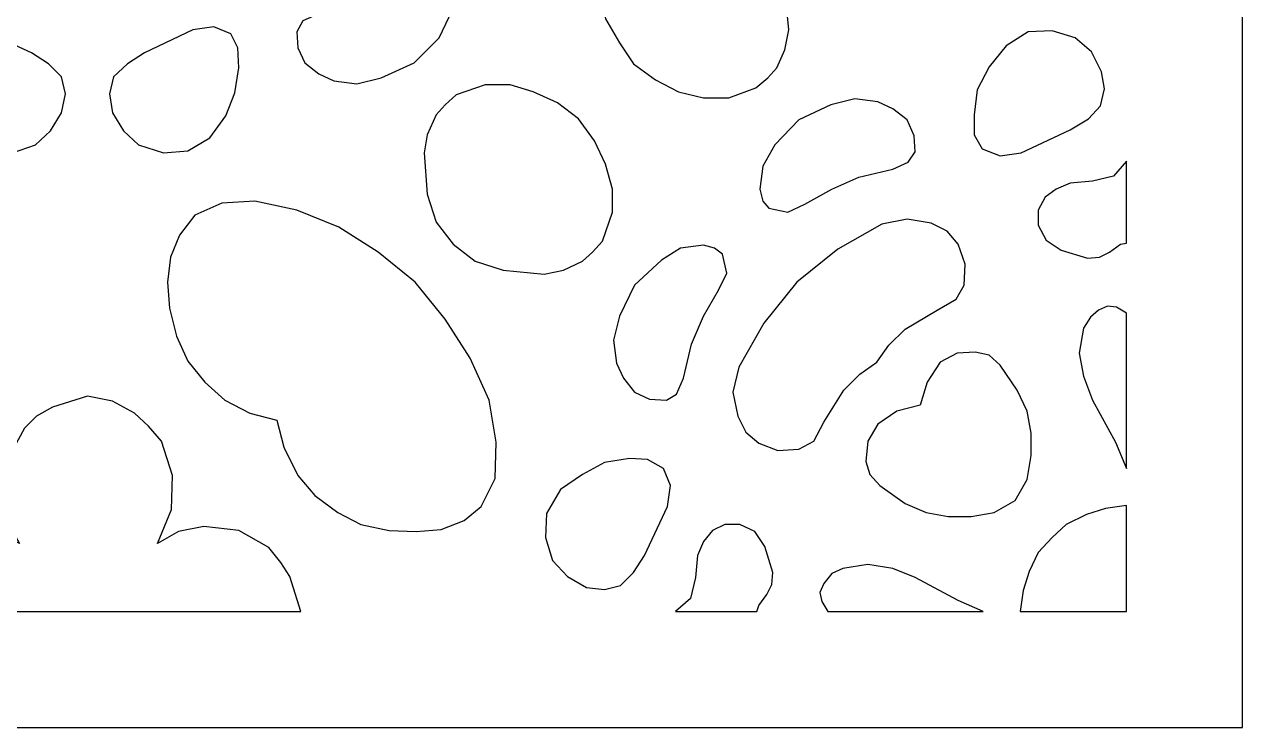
# Model space of a CAD drawing. Header units: centimetres. Extents: x 9.52 to 17.19, y -9 to -1.32.
# Drawn here: x 13.149 to 17.192, y -9 to -6.664 of the extents above; entities that cross this region are included whole.
import ezdxf

# ---------------------------------------------------------------- set-up
doc = ezdxf.new("R2010")
doc.units = ezdxf.units.CM
doc.header["$MEASUREMENT"] = 0
doc.layers.add('layer 1', color=7, linetype='Continuous')

msp = doc.modelspace()

# ---------------------------------------------------------------- linework, layer by layer
at = {"layer": 'layer 1', "color": 250}
for points, knots in [([(17.19217, -1.31538), (17.19217, -1.31538), (17.19217, -9.00021), (17.19217, -9.00021), (17.19217, -9.00021), (17.19217, -9.00021), (9.51732, -9.00021), (9.51732, -9.00021), (9.51732, -9.00021), (9.51732, -9.00021), (9.51732, -1.31538), (9.51732, -1.31538), (9.51732, -1.31538), (9.51732, -1.31538), (17.19217, -1.31538), (17.19217, -1.31538)], [0, 0, 0, 0, 0.2, 0.2, 0.2, 0.2, 0.4, 0.4, 0.4, 0.4, 0.6, 0.6, 0.6, 0.6, 1, 1, 1, 1]), ([(15.41977, -6.29339), (15.41977, -6.29339), (15.50623, -6.32664), (15.50623, -6.32664), (15.50623, -6.32664), (15.50623, -6.32664), (15.57938, -6.3865), (15.57938, -6.3865), (15.57938, -6.3865), (15.57938, -6.3865), (15.64256, -6.45966), (15.64256, -6.45966), (15.64256, -6.45966), (15.64256, -6.45966), (15.67249, -6.54612), (15.67249, -6.54612), (15.67249, -6.54612), (15.67249, -6.54612), (15.6858, -6.68245), (15.6858, -6.68245), (15.6858, -6.68245), (15.6858, -6.68245), (15.67249, -6.74896), (15.67249, -6.74896), (15.67249, -6.74896), (15.67249, -6.74896), (15.64589, -6.80881), (15.64589, -6.80881), (15.64589, -6.80881), (15.64589, -6.80881), (15.61597, -6.84207), (15.61597, -6.84207), (15.61597, -6.84207), (15.61597, -6.84207), (15.57606, -6.87532), (15.57606, -6.87532), (15.57606, -6.87532), (15.57606, -6.87532), (15.48627, -6.90858), (15.48627, -6.90858), (15.48627, -6.90858), (15.48627, -6.90858), (15.40314, -6.90858), (15.40314, -6.90858), (15.40314, -6.90858), (15.40314, -6.90858), (15.32001, -6.88862), (15.32001, -6.88862), (15.32001, -6.88862), (15.32001, -6.88862), (15.24353, -6.84872), (15.24353, -6.84872), (15.24353, -6.84872), (15.24353, -6.84872), (15.17037, -6.79551), (15.17037, -6.79551), (15.17037, -6.79551), (15.17037, -6.79551), (15.12382, -6.72568), (15.12382, -6.72568), (15.12382, -6.72568), (15.12382, -6.72568), (15.07726, -6.64588), (15.07726, -6.64588), (15.07726, -6.64588), (15.07726, -6.64588), (15.05731, -6.56274), (15.05731, -6.56274), (15.05731, -6.56274), (15.05731, -6.56274), (15.05731, -6.48626), (15.05731, -6.48626), (15.05731, -6.48626), (15.05731, -6.48626), (15.09056, -6.38983), (15.09056, -6.38983), (15.09056, -6.38983), (15.09056, -6.38983), (15.12382, -6.35324), (15.12382, -6.35324), (15.12382, -6.35324), (15.12382, -6.35324), (15.15707, -6.32332), (15.15707, -6.32332), (15.15707, -6.32332), (15.15707, -6.32332), (15.21692, -6.29339), (15.21692, -6.29339), (15.21692, -6.29339), (15.21692, -6.29339), (15.28343, -6.28341), (15.28343, -6.28341), (15.28343, -6.28341), (15.28343, -6.28341), (15.41977, -6.29339), (15.41977, -6.29339)], [0, 0, 0, 0, 0.04, 0.04, 0.04, 0.04, 0.08, 0.08, 0.08, 0.08, 0.12, 0.12, 0.12, 0.12, 0.16, 0.16, 0.16, 0.16, 0.2, 0.2, 0.2, 0.2, 0.24, 0.24, 0.24, 0.24, 0.28, 0.28, 0.28, 0.28, 0.32, 0.32, 0.32, 0.32, 0.36, 0.36, 0.36, 0.36, 0.4, 0.4, 0.4, 0.4, 0.44, 0.44, 0.44, 0.44, 0.48, 0.48, 0.48, 0.48, 0.52, 0.52, 0.52, 0.52, 0.56, 0.56, 0.56, 0.56, 0.6, 0.6, 0.6, 0.6, 0.64, 0.64, 0.64, 0.64, 0.68, 0.68, 0.68, 0.68, 0.72, 0.72, 0.72, 0.72, 0.76, 0.76, 0.76, 0.76, 0.8, 0.8, 0.8, 0.8, 0.84, 0.84, 0.84, 0.84, 0.88, 0.88, 0.88, 0.88, 0.92, 0.92, 0.92, 0.92, 1, 1, 1, 1]), ([(14.05307, -6.6891), (14.05307, -6.6891), (14.07301, -6.65253), (14.07301, -6.65253), (14.07301, -6.65253), (14.07301, -6.65253), (14.12622, -6.62925), (14.12622, -6.62925), (14.12622, -6.62925), (14.12622, -6.62925), (14.23928, -6.60264), (14.23928, -6.60264), (14.23928, -6.60264), (14.23928, -6.60264), (14.33239, -6.56274), (14.33239, -6.56274), (14.33239, -6.56274), (14.33239, -6.56274), (14.41884, -6.51286), (14.41884, -6.51286), (14.41884, -6.51286), (14.41884, -6.51286), (14.47538, -6.48626), (14.47538, -6.48626), (14.47538, -6.48626), (14.47538, -6.48626), (14.53855, -6.49956), (14.53855, -6.49956), (14.53855, -6.49956), (14.53855, -6.49956), (14.55851, -6.52617), (14.55851, -6.52617), (14.55851, -6.52617), (14.55851, -6.52617), (14.57181, -6.56274), (14.57181, -6.56274), (14.57181, -6.56274), (14.57181, -6.56274), (14.55851, -6.63922), (14.55851, -6.63922), (14.55851, -6.63922), (14.55851, -6.63922), (14.52526, -6.70905), (14.52526, -6.70905), (14.52526, -6.70905), (14.52526, -6.70905), (14.44212, -6.79219), (14.44212, -6.79219), (14.44212, -6.79219), (14.44212, -6.79219), (14.33239, -6.84207), (14.33239, -6.84207), (14.33239, -6.84207), (14.33239, -6.84207), (14.25258, -6.86202), (14.25258, -6.86202), (14.25258, -6.86202), (14.25258, -6.86202), (14.1761, -6.85205), (14.1761, -6.85205), (14.1761, -6.85205), (14.1761, -6.85205), (14.12622, -6.82877), (14.12622, -6.82877), (14.12622, -6.82877), (14.12622, -6.82877), (14.07967, -6.79219), (14.07967, -6.79219), (14.07967, -6.79219), (14.07967, -6.79219), (14.05638, -6.74231), (14.05638, -6.74231), (14.05638, -6.74231), (14.05638, -6.74231), (14.05307, -6.6891), (14.05307, -6.6891)], [0, 0, 0, 0, 0.05, 0.05, 0.05, 0.05, 0.1, 0.1, 0.1, 0.1, 0.15, 0.15, 0.15, 0.15, 0.2, 0.2, 0.2, 0.2, 0.25, 0.25, 0.25, 0.25, 0.3, 0.3, 0.3, 0.3, 0.35, 0.35, 0.35, 0.35, 0.4, 0.4, 0.4, 0.4, 0.45, 0.45, 0.45, 0.45, 0.5, 0.5, 0.5, 0.5, 0.55, 0.55, 0.55, 0.55, 0.6, 0.6, 0.6, 0.6, 0.65, 0.65, 0.65, 0.65, 0.7, 0.7, 0.7, 0.7, 0.75, 0.75, 0.75, 0.75, 0.8, 0.8, 0.8, 0.8, 0.85, 0.85, 0.85, 0.85, 0.9, 0.9, 0.9, 0.9, 1, 1, 1, 1]), ([(12.87922, -6.69576), (12.87922, -6.69576), (12.93908, -6.67248), (12.93908, -6.67248), (12.93908, -6.67248), (12.93908, -6.67248), (13.00559, -6.68245), (13.00559, -6.68245), (13.00559, -6.68245), (13.00559, -6.68245), (13.17186, -6.75893), (13.17186, -6.75893), (13.17186, -6.75893), (13.17186, -6.75893), (13.22838, -6.79551), (13.22838, -6.79551), (13.22838, -6.79551), (13.22838, -6.79551), (13.27161, -6.83874), (13.27161, -6.83874), (13.27161, -6.83874), (13.27161, -6.83874), (13.28491, -6.89527), (13.28491, -6.89527), (13.28491, -6.89527), (13.28491, -6.89527), (13.27161, -6.95846), (13.27161, -6.95846), (13.27161, -6.95846), (13.27161, -6.95846), (13.23503, -7.01831), (13.23503, -7.01831), (13.23503, -7.01831), (13.23503, -7.01831), (13.18515, -7.06486), (13.18515, -7.06486), (13.18515, -7.06486), (13.18515, -7.06486), (13.10867, -7.09147), (13.10867, -7.09147), (13.10867, -7.09147), (13.10867, -7.09147), (13.03218, -7.08482), (13.03218, -7.08482), (13.03218, -7.08482), (13.03218, -7.08482), (12.95237, -7.04159), (12.95237, -7.04159), (12.95237, -7.04159), (12.95237, -7.04159), (12.89585, -6.96843), (12.89585, -6.96843), (12.89585, -6.96843), (12.89585, -6.96843), (12.86592, -6.89195), (12.86592, -6.89195), (12.86592, -6.89195), (12.86592, -6.89195), (12.85262, -6.80881), (12.85262, -6.80881), (12.85262, -6.80881), (12.85262, -6.80881), (12.85594, -6.74231), (12.85594, -6.74231), (12.85594, -6.74231), (12.85594, -6.74231), (12.87922, -6.69576), (12.87922, -6.69576)], [0, 0, 0, 0, 0.0555556, 0.0555556, 0.0555556, 0.0555556, 0.1111111, 0.1111111, 0.1111111, 0.1111111, 0.1666667, 0.1666667, 0.1666667, 0.1666667, 0.2222222, 0.2222222, 0.2222222, 0.2222222, 0.2777778, 0.2777778, 0.2777778, 0.2777778, 0.3333333, 0.3333333, 0.3333333, 0.3333333, 0.3888889, 0.3888889, 0.3888889, 0.3888889, 0.4444444, 0.4444444, 0.4444444, 0.4444444, 0.5, 0.5, 0.5, 0.5, 0.5555556, 0.5555556, 0.5555556, 0.5555556, 0.6111111, 0.6111111, 0.6111111, 0.6111111, 0.6666667, 0.6666667, 0.6666667, 0.6666667, 0.7222222, 0.7222222, 0.7222222, 0.7222222, 0.7777778, 0.7777778, 0.7777778, 0.7777778, 0.8333333, 0.8333333, 0.8333333, 0.8333333, 0.8888889, 0.8888889, 0.8888889, 0.8888889, 1, 1, 1, 1]), ([(13.83359, -6.69576), (13.83359, -6.69576), (13.85686, -6.74231), (13.85686, -6.74231), (13.85686, -6.74231), (13.85686, -6.74231), (13.86019, -6.80881), (13.86019, -6.80881), (13.86019, -6.80881), (13.86019, -6.80881), (13.84689, -6.89195), (13.84689, -6.89195), (13.84689, -6.89195), (13.84689, -6.89195), (13.81696, -6.96843), (13.81696, -6.96843), (13.81696, -6.96843), (13.81696, -6.96843), (13.76376, -7.04159), (13.76376, -7.04159), (13.76376, -7.04159), (13.76376, -7.04159), (13.6906, -7.08482), (13.6906, -7.08482), (13.6906, -7.08482), (13.6906, -7.08482), (13.61079, -7.09147), (13.61079, -7.09147), (13.61079, -7.09147), (13.61079, -7.09147), (13.52766, -7.06486), (13.52766, -7.06486), (13.52766, -7.06486), (13.52766, -7.06486), (13.47778, -7.01831), (13.47778, -7.01831), (13.47778, -7.01831), (13.47778, -7.01831), (13.4412, -6.95846), (13.4412, -6.95846), (13.4412, -6.95846), (13.4412, -6.95846), (13.43123, -6.89527), (13.43123, -6.89527), (13.43123, -6.89527), (13.43123, -6.89527), (13.44452, -6.83874), (13.44452, -6.83874), (13.44452, -6.83874), (13.44452, -6.83874), (13.49108, -6.79551), (13.49108, -6.79551), (13.49108, -6.79551), (13.49108, -6.79551), (13.54761, -6.75893), (13.54761, -6.75893), (13.54761, -6.75893), (13.54761, -6.75893), (13.70723, -6.68245), (13.70723, -6.68245), (13.70723, -6.68245), (13.70723, -6.68245), (13.77706, -6.67248), (13.77706, -6.67248), (13.77706, -6.67248), (13.77706, -6.67248), (13.83359, -6.69576), (13.83359, -6.69576)], [0, 0, 0, 0, 0.0555556, 0.0555556, 0.0555556, 0.0555556, 0.1111111, 0.1111111, 0.1111111, 0.1111111, 0.1666667, 0.1666667, 0.1666667, 0.1666667, 0.2222222, 0.2222222, 0.2222222, 0.2222222, 0.2777778, 0.2777778, 0.2777778, 0.2777778, 0.3333333, 0.3333333, 0.3333333, 0.3333333, 0.3888889, 0.3888889, 0.3888889, 0.3888889, 0.4444444, 0.4444444, 0.4444444, 0.4444444, 0.5, 0.5, 0.5, 0.5, 0.5555556, 0.5555556, 0.5555556, 0.5555556, 0.6111111, 0.6111111, 0.6111111, 0.6111111, 0.6666667, 0.6666667, 0.6666667, 0.6666667, 0.7222222, 0.7222222, 0.7222222, 0.7222222, 0.7777778, 0.7777778, 0.7777778, 0.7777778, 0.8333333, 0.8333333, 0.8333333, 0.8333333, 0.8888889, 0.8888889, 0.8888889, 0.8888889, 1, 1, 1, 1]), ([(16.32758, -7.07817), (16.32758, -7.07817), (16.30098, -7.03161), (16.30098, -7.03161), (16.30098, -7.03161), (16.30098, -7.03161), (16.30098, -6.9651), (16.30098, -6.9651), (16.30098, -6.9651), (16.30098, -6.9651), (16.31095, -6.88197), (16.31095, -6.88197), (16.31095, -6.88197), (16.31095, -6.88197), (16.35086, -6.80549), (16.35086, -6.80549), (16.35086, -6.80549), (16.35086, -6.80549), (16.40739, -6.73566), (16.40739, -6.73566), (16.40739, -6.73566), (16.40739, -6.73566), (16.48055, -6.6891), (16.48055, -6.6891), (16.48055, -6.6891), (16.48055, -6.6891), (16.56036, -6.68578), (16.56036, -6.68578), (16.56036, -6.68578), (16.56036, -6.68578), (16.63683, -6.70905), (16.63683, -6.70905), (16.63683, -6.70905), (16.63683, -6.70905), (16.69005, -6.75561), (16.69005, -6.75561), (16.69005, -6.75561), (16.69005, -6.75561), (16.7233, -6.82212), (16.7233, -6.82212), (16.7233, -6.82212), (16.7233, -6.82212), (16.73327, -6.87865), (16.73327, -6.87865), (16.73327, -6.87865), (16.73327, -6.87865), (16.71997, -6.93518), (16.71997, -6.93518), (16.71997, -6.93518), (16.71997, -6.93518), (16.68007, -6.97841), (16.68007, -6.97841), (16.68007, -6.97841), (16.68007, -6.97841), (16.62021, -7.01498), (16.62021, -7.01498), (16.62021, -7.01498), (16.62021, -7.01498), (16.45727, -7.09147), (16.45727, -7.09147), (16.45727, -7.09147), (16.45727, -7.09147), (16.38744, -7.10144), (16.38744, -7.10144), (16.38744, -7.10144), (16.38744, -7.10144), (16.32758, -7.07817), (16.32758, -7.07817)], [0, 0, 0, 0, 0.0555556, 0.0555556, 0.0555556, 0.0555556, 0.1111111, 0.1111111, 0.1111111, 0.1111111, 0.1666667, 0.1666667, 0.1666667, 0.1666667, 0.2222222, 0.2222222, 0.2222222, 0.2222222, 0.2777778, 0.2777778, 0.2777778, 0.2777778, 0.3333333, 0.3333333, 0.3333333, 0.3333333, 0.3888889, 0.3888889, 0.3888889, 0.3888889, 0.4444444, 0.4444444, 0.4444444, 0.4444444, 0.5, 0.5, 0.5, 0.5, 0.5555556, 0.5555556, 0.5555556, 0.5555556, 0.6111111, 0.6111111, 0.6111111, 0.6111111, 0.6666667, 0.6666667, 0.6666667, 0.6666667, 0.7222222, 0.7222222, 0.7222222, 0.7222222, 0.7777778, 0.7777778, 0.7777778, 0.7777778, 0.8333333, 0.8333333, 0.8333333, 0.8333333, 0.8888889, 0.8888889, 0.8888889, 0.8888889, 1, 1, 1, 1]), ([(14.98748, -6.97841), (14.98748, -6.97841), (15.04068, -7.05156), (15.04068, -7.05156), (15.04068, -7.05156), (15.04068, -7.05156), (15.07726, -7.12805), (15.07726, -7.12805), (15.07726, -7.12805), (15.07726, -7.12805), (15.10053, -7.21118), (15.10053, -7.21118), (15.10053, -7.21118), (15.10053, -7.21118), (15.10053, -7.28766), (15.10053, -7.28766), (15.10053, -7.28766), (15.10053, -7.28766), (15.06728, -7.3841), (15.06728, -7.3841), (15.06728, -7.3841), (15.06728, -7.3841), (15.03403, -7.42068), (15.03403, -7.42068), (15.03403, -7.42068), (15.03403, -7.42068), (15.00078, -7.4506), (15.00078, -7.4506), (15.00078, -7.4506), (15.00078, -7.4506), (14.9376, -7.48053), (14.9376, -7.48053), (14.9376, -7.48053), (14.9376, -7.48053), (14.87441, -7.49383), (14.87441, -7.49383), (14.87441, -7.49383), (14.87441, -7.49383), (14.73808, -7.48053), (14.73808, -7.48053), (14.73808, -7.48053), (14.73808, -7.48053), (14.64497, -7.4506), (14.64497, -7.4506), (14.64497, -7.4506), (14.64497, -7.4506), (14.57181, -7.39407), (14.57181, -7.39407), (14.57181, -7.39407), (14.57181, -7.39407), (14.51528, -7.32091), (14.51528, -7.32091), (14.51528, -7.32091), (14.51528, -7.32091), (14.48535, -7.22781), (14.48535, -7.22781), (14.48535, -7.22781), (14.48535, -7.22781), (14.47538, -7.09147), (14.47538, -7.09147), (14.47538, -7.09147), (14.47538, -7.09147), (14.48535, -7.03161), (14.48535, -7.03161), (14.48535, -7.03161), (14.48535, -7.03161), (14.51528, -6.9651), (14.51528, -6.9651), (14.51528, -6.9651), (14.51528, -6.9651), (14.54521, -6.93185), (14.54521, -6.93185), (14.54521, -6.93185), (14.54521, -6.93185), (14.58179, -6.8986), (14.58179, -6.8986), (14.58179, -6.8986), (14.58179, -6.8986), (14.67822, -6.86534), (14.67822, -6.86534), (14.67822, -6.86534), (14.67822, -6.86534), (14.76136, -6.86534), (14.76136, -6.86534), (14.76136, -6.86534), (14.76136, -6.86534), (14.83784, -6.88862), (14.83784, -6.88862), (14.83784, -6.88862), (14.83784, -6.88862), (14.91765, -6.9252), (14.91765, -6.9252), (14.91765, -6.9252), (14.91765, -6.9252), (14.98748, -6.97841), (14.98748, -6.97841)], [0, 0, 0, 0, 0.04, 0.04, 0.04, 0.04, 0.08, 0.08, 0.08, 0.08, 0.12, 0.12, 0.12, 0.12, 0.16, 0.16, 0.16, 0.16, 0.2, 0.2, 0.2, 0.2, 0.24, 0.24, 0.24, 0.24, 0.28, 0.28, 0.28, 0.28, 0.32, 0.32, 0.32, 0.32, 0.36, 0.36, 0.36, 0.36, 0.4, 0.4, 0.4, 0.4, 0.44, 0.44, 0.44, 0.44, 0.48, 0.48, 0.48, 0.48, 0.52, 0.52, 0.52, 0.52, 0.56, 0.56, 0.56, 0.56, 0.6, 0.6, 0.6, 0.6, 0.64, 0.64, 0.64, 0.64, 0.68, 0.68, 0.68, 0.68, 0.72, 0.72, 0.72, 0.72, 0.76, 0.76, 0.76, 0.76, 0.8, 0.8, 0.8, 0.8, 0.84, 0.84, 0.84, 0.84, 0.88, 0.88, 0.88, 0.88, 0.92, 0.92, 0.92, 0.92, 1, 1, 1, 1]), ([(16.10478, -7.08815), (16.10478, -7.08815), (16.08151, -7.12139), (16.08151, -7.12139), (16.08151, -7.12139), (16.08151, -7.12139), (16.03163, -7.14467), (16.03163, -7.14467), (16.03163, -7.14467), (16.03163, -7.14467), (15.91857, -7.17127), (15.91857, -7.17127), (15.91857, -7.17127), (15.91857, -7.17127), (15.82878, -7.21118), (15.82878, -7.21118), (15.82878, -7.21118), (15.82878, -7.21118), (15.739, -7.26106), (15.739, -7.26106), (15.739, -7.26106), (15.739, -7.26106), (15.68247, -7.28766), (15.68247, -7.28766), (15.68247, -7.28766), (15.68247, -7.28766), (15.61929, -7.27436), (15.61929, -7.27436), (15.61929, -7.27436), (15.61929, -7.27436), (15.59934, -7.25108), (15.59934, -7.25108), (15.59934, -7.25108), (15.59934, -7.25108), (15.58936, -7.21118), (15.58936, -7.21118), (15.58936, -7.21118), (15.58936, -7.21118), (15.59934, -7.1347), (15.59934, -7.1347), (15.59934, -7.1347), (15.59934, -7.1347), (15.63924, -7.06486), (15.63924, -7.06486), (15.63924, -7.06486), (15.63924, -7.06486), (15.71905, -6.98173), (15.71905, -6.98173), (15.71905, -6.98173), (15.71905, -6.98173), (15.82546, -6.93185), (15.82546, -6.93185), (15.82546, -6.93185), (15.82546, -6.93185), (15.90527, -6.9119), (15.90527, -6.9119), (15.90527, -6.9119), (15.90527, -6.9119), (15.98175, -6.92188), (15.98175, -6.92188), (15.98175, -6.92188), (15.98175, -6.92188), (16.03163, -6.94515), (16.03163, -6.94515), (16.03163, -6.94515), (16.03163, -6.94515), (16.07818, -6.98173), (16.07818, -6.98173), (16.07818, -6.98173), (16.07818, -6.98173), (16.10146, -7.03494), (16.10146, -7.03494), (16.10146, -7.03494), (16.10146, -7.03494), (16.10478, -7.08815), (16.10478, -7.08815)], [0, 0, 0, 0, 0.05, 0.05, 0.05, 0.05, 0.1, 0.1, 0.1, 0.1, 0.15, 0.15, 0.15, 0.15, 0.2, 0.2, 0.2, 0.2, 0.25, 0.25, 0.25, 0.25, 0.3, 0.3, 0.3, 0.3, 0.35, 0.35, 0.35, 0.35, 0.4, 0.4, 0.4, 0.4, 0.45, 0.45, 0.45, 0.45, 0.5, 0.5, 0.5, 0.5, 0.55, 0.55, 0.55, 0.55, 0.6, 0.6, 0.6, 0.6, 0.65, 0.65, 0.65, 0.65, 0.7, 0.7, 0.7, 0.7, 0.75, 0.75, 0.75, 0.75, 0.8, 0.8, 0.8, 0.8, 0.85, 0.85, 0.85, 0.85, 0.9, 0.9, 0.9, 0.9, 1, 1, 1, 1]), ([(16.80643, -7.39075), (16.80643, -7.39075), (16.78648, -7.39407), (16.78648, -7.39407), (16.78648, -7.39407), (16.78648, -7.39407), (16.7499, -7.42068), (16.7499, -7.42068), (16.7499, -7.42068), (16.7499, -7.42068), (16.71664, -7.4373), (16.71664, -7.4373), (16.71664, -7.4373), (16.71664, -7.4373), (16.67674, -7.44063), (16.67674, -7.44063), (16.67674, -7.44063), (16.67674, -7.44063), (16.59028, -7.41403), (16.59028, -7.41403), (16.59028, -7.41403), (16.59028, -7.41403), (16.5404, -7.38077), (16.5404, -7.38077), (16.5404, -7.38077), (16.5404, -7.38077), (16.5138, -7.33089), (16.5138, -7.33089), (16.5138, -7.33089), (16.5138, -7.33089), (16.5138, -7.28101), (16.5138, -7.28101), (16.5138, -7.28101), (16.5138, -7.28101), (16.53708, -7.23778), (16.53708, -7.23778), (16.53708, -7.23778), (16.53708, -7.23778), (16.57366, -7.21118), (16.57366, -7.21118), (16.57366, -7.21118), (16.57366, -7.21118), (16.62021, -7.19123), (16.62021, -7.19123), (16.62021, -7.19123), (16.62021, -7.19123), (16.69337, -7.18458), (16.69337, -7.18458), (16.69337, -7.18458), (16.69337, -7.18458), (16.7632, -7.16795), (16.7632, -7.16795), (16.7632, -7.16795), (16.7632, -7.16795), (16.80643, -7.11807), (16.80643, -7.11807), (16.80643, -7.11807), (16.80643, -7.11807), (16.80643, -7.39075), (16.80643, -7.39075)], [0, 0, 0, 0, 0.0625, 0.0625, 0.0625, 0.0625, 0.125, 0.125, 0.125, 0.125, 0.1875, 0.1875, 0.1875, 0.1875, 0.25, 0.25, 0.25, 0.25, 0.3125, 0.3125, 0.3125, 0.3125, 0.375, 0.375, 0.375, 0.375, 0.4375, 0.4375, 0.4375, 0.4375, 0.5, 0.5, 0.5, 0.5, 0.5625, 0.5625, 0.5625, 0.5625, 0.625, 0.625, 0.625, 0.625, 0.6875, 0.6875, 0.6875, 0.6875, 0.75, 0.75, 0.75, 0.75, 0.8125, 0.8125, 0.8125, 0.8125, 0.875, 0.875, 0.875, 0.875, 1, 1, 1, 1]), ([(14.7148, -8.05249), (14.7148, -8.05249), (14.71148, -8.1722), (14.71148, -8.1722), (14.71148, -8.1722), (14.71148, -8.1722), (14.66492, -8.26531), (14.66492, -8.26531), (14.66492, -8.26531), (14.66492, -8.26531), (14.60839, -8.31186), (14.60839, -8.31186), (14.60839, -8.31186), (14.60839, -8.31186), (14.53191, -8.34179), (14.53191, -8.34179), (14.53191, -8.34179), (14.53191, -8.34179), (14.44877, -8.34844), (14.44877, -8.34844), (14.44877, -8.34844), (14.44877, -8.34844), (14.35899, -8.34511), (14.35899, -8.34511), (14.35899, -8.34511), (14.35899, -8.34511), (14.26588, -8.32516), (14.26588, -8.32516), (14.26588, -8.32516), (14.26588, -8.32516), (14.1894, -8.28526), (14.1894, -8.28526), (14.1894, -8.28526), (14.1894, -8.28526), (14.11291, -8.22873), (14.11291, -8.22873), (14.11291, -8.22873), (14.11291, -8.22873), (14.05638, -8.16222), (14.05638, -8.16222), (14.05638, -8.16222), (14.05638, -8.16222), (14.00983, -8.06911), (14.00983, -8.06911), (14.00983, -8.06911), (14.00983, -8.06911), (13.98655, -7.97933), (13.98655, -7.97933), (13.98655, -7.97933), (13.98655, -7.97933), (13.89677, -7.95605), (13.89677, -7.95605), (13.89677, -7.95605), (13.89677, -7.95605), (13.81364, -7.91282), (13.81364, -7.91282), (13.81364, -7.91282), (13.81364, -7.91282), (13.74713, -7.85297), (13.74713, -7.85297), (13.74713, -7.85297), (13.74713, -7.85297), (13.6906, -7.78313), (13.6906, -7.78313), (13.6906, -7.78313), (13.6906, -7.78313), (13.65402, -7.7), (13.65402, -7.7), (13.65402, -7.7), (13.65402, -7.7), (13.63075, -7.60689), (13.63075, -7.60689), (13.63075, -7.60689), (13.63075, -7.60689), (13.62409, -7.52044), (13.62409, -7.52044), (13.62409, -7.52044), (13.62409, -7.52044), (13.63407, -7.4373), (13.63407, -7.4373), (13.63407, -7.4373), (13.63407, -7.4373), (13.664, -7.36415), (13.664, -7.36415), (13.664, -7.36415), (13.664, -7.36415), (13.71388, -7.29764), (13.71388, -7.29764), (13.71388, -7.29764), (13.71388, -7.29764), (13.80366, -7.25773), (13.80366, -7.25773), (13.80366, -7.25773), (13.80366, -7.25773), (13.9134, -7.25108), (13.9134, -7.25108), (13.9134, -7.25108), (13.9134, -7.25108), (14.05307, -7.28101), (14.05307, -7.28101), (14.05307, -7.28101), (14.05307, -7.28101), (14.19272, -7.33754), (14.19272, -7.33754), (14.19272, -7.33754), (14.19272, -7.33754), (14.32241, -7.42068), (14.32241, -7.42068), (14.32241, -7.42068), (14.32241, -7.42068), (14.44545, -7.52044), (14.44545, -7.52044), (14.44545, -7.52044), (14.44545, -7.52044), (14.54521, -7.64347), (14.54521, -7.64347), (14.54521, -7.64347), (14.54521, -7.64347), (14.62834, -7.77316), (14.62834, -7.77316), (14.62834, -7.77316), (14.62834, -7.77316), (14.69152, -7.91282), (14.69152, -7.91282), (14.69152, -7.91282), (14.69152, -7.91282), (14.7148, -8.05249), (14.7148, -8.05249)], [0, 0, 0, 0, 0.030303, 0.030303, 0.030303, 0.030303, 0.0606061, 0.0606061, 0.0606061, 0.0606061, 0.0909091, 0.0909091, 0.0909091, 0.0909091, 0.1212121, 0.1212121, 0.1212121, 0.1212121, 0.1515152, 0.1515152, 0.1515152, 0.1515152, 0.1818182, 0.1818182, 0.1818182, 0.1818182, 0.2121212, 0.2121212, 0.2121212, 0.2121212, 0.2424242, 0.2424242, 0.2424242, 0.2424242, 0.2727273, 0.2727273, 0.2727273, 0.2727273, 0.3030303, 0.3030303, 0.3030303, 0.3030303, 0.3333333, 0.3333333, 0.3333333, 0.3333333, 0.3636364, 0.3636364, 0.3636364, 0.3636364, 0.3939394, 0.3939394, 0.3939394, 0.3939394, 0.4242424, 0.4242424, 0.4242424, 0.4242424, 0.4545455, 0.4545455, 0.4545455, 0.4545455, 0.4848485, 0.4848485, 0.4848485, 0.4848485, 0.5151515, 0.5151515, 0.5151515, 0.5151515, 0.5454545, 0.5454545, 0.5454545, 0.5454545, 0.5757576, 0.5757576, 0.5757576, 0.5757576, 0.6060606, 0.6060606, 0.6060606, 0.6060606, 0.6363636, 0.6363636, 0.6363636, 0.6363636, 0.6666667, 0.6666667, 0.6666667, 0.6666667, 0.6969697, 0.6969697, 0.6969697, 0.6969697, 0.7272727, 0.7272727, 0.7272727, 0.7272727, 0.7575758, 0.7575758, 0.7575758, 0.7575758, 0.7878788, 0.7878788, 0.7878788, 0.7878788, 0.8181818, 0.8181818, 0.8181818, 0.8181818, 0.8484848, 0.8484848, 0.8484848, 0.8484848, 0.8787879, 0.8787879, 0.8787879, 0.8787879, 0.9090909, 0.9090909, 0.9090909, 0.9090909, 0.9393939, 0.9393939, 0.9393939, 0.9393939, 1, 1, 1, 1]), ([(15.97842, -7.78646), (15.97842, -7.78646), (15.9219, -7.82637), (15.9219, -7.82637), (15.9219, -7.82637), (15.9219, -7.82637), (15.86868, -7.87957), (15.86868, -7.87957), (15.86868, -7.87957), (15.86868, -7.87957), (15.80218, -7.98598), (15.80218, -7.98598), (15.80218, -7.98598), (15.80218, -7.98598), (15.76893, -8.04916), (15.76893, -8.04916), (15.76893, -8.04916), (15.76893, -8.04916), (15.71905, -8.07576), (15.71905, -8.07576), (15.71905, -8.07576), (15.71905, -8.07576), (15.64922, -8.07909), (15.64922, -8.07909), (15.64922, -8.07909), (15.64922, -8.07909), (15.58604, -8.05581), (15.58604, -8.05581), (15.58604, -8.05581), (15.58604, -8.05581), (15.5428, -8.01923), (15.5428, -8.01923), (15.5428, -8.01923), (15.5428, -8.01923), (15.5162, -7.96603), (15.5162, -7.96603), (15.5162, -7.96603), (15.5162, -7.96603), (15.49958, -7.88622), (15.49958, -7.88622), (15.49958, -7.88622), (15.49958, -7.88622), (15.51953, -7.80309), (15.51953, -7.80309), (15.51953, -7.80309), (15.51953, -7.80309), (15.60266, -7.65677), (15.60266, -7.65677), (15.60266, -7.65677), (15.60266, -7.65677), (15.7124, -7.52044), (15.7124, -7.52044), (15.7124, -7.52044), (15.7124, -7.52044), (15.84873, -7.4107), (15.84873, -7.4107), (15.84873, -7.4107), (15.84873, -7.4107), (15.99505, -7.32757), (15.99505, -7.32757), (15.99505, -7.32757), (15.99505, -7.32757), (16.07818, -7.31094), (16.07818, -7.31094), (16.07818, -7.31094), (16.07818, -7.31094), (16.15799, -7.32424), (16.15799, -7.32424), (16.15799, -7.32424), (16.15799, -7.32424), (16.2112, -7.35084), (16.2112, -7.35084), (16.2112, -7.35084), (16.2112, -7.35084), (16.24778, -7.39407), (16.24778, -7.39407), (16.24778, -7.39407), (16.24778, -7.39407), (16.27105, -7.46058), (16.27105, -7.46058), (16.27105, -7.46058), (16.27105, -7.46058), (16.26773, -7.53041), (16.26773, -7.53041), (16.26773, -7.53041), (16.26773, -7.53041), (16.24112, -7.57696), (16.24112, -7.57696), (16.24112, -7.57696), (16.24112, -7.57696), (16.17795, -7.61354), (16.17795, -7.61354), (16.17795, -7.61354), (16.17795, -7.61354), (16.07153, -7.67673), (16.07153, -7.67673), (16.07153, -7.67673), (16.07153, -7.67673), (16.01833, -7.72993), (16.01833, -7.72993), (16.01833, -7.72993), (16.01833, -7.72993), (15.97842, -7.78646), (15.97842, -7.78646)], [0, 0, 0, 0, 0.037037, 0.037037, 0.037037, 0.037037, 0.0740741, 0.0740741, 0.0740741, 0.0740741, 0.1111111, 0.1111111, 0.1111111, 0.1111111, 0.1481481, 0.1481481, 0.1481481, 0.1481481, 0.1851852, 0.1851852, 0.1851852, 0.1851852, 0.2222222, 0.2222222, 0.2222222, 0.2222222, 0.2592593, 0.2592593, 0.2592593, 0.2592593, 0.2962963, 0.2962963, 0.2962963, 0.2962963, 0.3333333, 0.3333333, 0.3333333, 0.3333333, 0.3703704, 0.3703704, 0.3703704, 0.3703704, 0.4074074, 0.4074074, 0.4074074, 0.4074074, 0.4444444, 0.4444444, 0.4444444, 0.4444444, 0.4814815, 0.4814815, 0.4814815, 0.4814815, 0.5185185, 0.5185185, 0.5185185, 0.5185185, 0.5555556, 0.5555556, 0.5555556, 0.5555556, 0.5925926, 0.5925926, 0.5925926, 0.5925926, 0.6296296, 0.6296296, 0.6296296, 0.6296296, 0.6666667, 0.6666667, 0.6666667, 0.6666667, 0.7037037, 0.7037037, 0.7037037, 0.7037037, 0.7407407, 0.7407407, 0.7407407, 0.7407407, 0.7777778, 0.7777778, 0.7777778, 0.7777778, 0.8148148, 0.8148148, 0.8148148, 0.8148148, 0.8518519, 0.8518519, 0.8518519, 0.8518519, 0.8888889, 0.8888889, 0.8888889, 0.8888889, 0.9259259, 0.9259259, 0.9259259, 0.9259259, 1, 1, 1, 1]), ([(15.28011, -7.91282), (15.28011, -7.91282), (15.22358, -7.9095), (15.22358, -7.9095), (15.22358, -7.9095), (15.22358, -7.9095), (15.1737, -7.88622), (15.1737, -7.88622), (15.1737, -7.88622), (15.1737, -7.88622), (15.13712, -7.83967), (15.13712, -7.83967), (15.13712, -7.83967), (15.13712, -7.83967), (15.11384, -7.78979), (15.11384, -7.78979), (15.11384, -7.78979), (15.11384, -7.78979), (15.10387, -7.7133), (15.10387, -7.7133), (15.10387, -7.7133), (15.10387, -7.7133), (15.12382, -7.63349), (15.12382, -7.63349), (15.12382, -7.63349), (15.12382, -7.63349), (15.1737, -7.53041), (15.1737, -7.53041), (15.1737, -7.53041), (15.1737, -7.53041), (15.26348, -7.44728), (15.26348, -7.44728), (15.26348, -7.44728), (15.26348, -7.44728), (15.32666, -7.40737), (15.32666, -7.40737), (15.32666, -7.40737), (15.32666, -7.40737), (15.40314, -7.3974), (15.40314, -7.3974), (15.40314, -7.3974), (15.40314, -7.3974), (15.43972, -7.40737), (15.43972, -7.40737), (15.43972, -7.40737), (15.43972, -7.40737), (15.46632, -7.42732), (15.46632, -7.42732), (15.46632, -7.42732), (15.46632, -7.42732), (15.47963, -7.49051), (15.47963, -7.49051), (15.47963, -7.49051), (15.47963, -7.49051), (15.45302, -7.54704), (15.45302, -7.54704), (15.45302, -7.54704), (15.45302, -7.54704), (15.40314, -7.63349), (15.40314, -7.63349), (15.40314, -7.63349), (15.40314, -7.63349), (15.36324, -7.72661), (15.36324, -7.72661), (15.36324, -7.72661), (15.36324, -7.72661), (15.33663, -7.83967), (15.33663, -7.83967), (15.33663, -7.83967), (15.33663, -7.83967), (15.31336, -7.89287), (15.31336, -7.89287), (15.31336, -7.89287), (15.31336, -7.89287), (15.28011, -7.91282), (15.28011, -7.91282)], [0, 0, 0, 0, 0.05, 0.05, 0.05, 0.05, 0.1, 0.1, 0.1, 0.1, 0.15, 0.15, 0.15, 0.15, 0.2, 0.2, 0.2, 0.2, 0.25, 0.25, 0.25, 0.25, 0.3, 0.3, 0.3, 0.3, 0.35, 0.35, 0.35, 0.35, 0.4, 0.4, 0.4, 0.4, 0.45, 0.45, 0.45, 0.45, 0.5, 0.5, 0.5, 0.5, 0.55, 0.55, 0.55, 0.55, 0.6, 0.6, 0.6, 0.6, 0.65, 0.65, 0.65, 0.65, 0.7, 0.7, 0.7, 0.7, 0.75, 0.75, 0.75, 0.75, 0.8, 0.8, 0.8, 0.8, 0.85, 0.85, 0.85, 0.85, 0.9, 0.9, 0.9, 0.9, 1, 1, 1, 1]), ([(16.80643, -8.13894), (16.80643, -8.13894), (16.76985, -8.05249), (16.76985, -8.05249), (16.76985, -8.05249), (16.76985, -8.05249), (16.69337, -7.91282), (16.69337, -7.91282), (16.69337, -7.91282), (16.69337, -7.91282), (16.66344, -7.83301), (16.66344, -7.83301), (16.66344, -7.83301), (16.66344, -7.83301), (16.65014, -7.75653), (16.65014, -7.75653), (16.65014, -7.75653), (16.65014, -7.75653), (16.66344, -7.6734), (16.66344, -7.6734), (16.66344, -7.6734), (16.66344, -7.6734), (16.68672, -7.63682), (16.68672, -7.63682), (16.68672, -7.63682), (16.68672, -7.63682), (16.71332, -7.61354), (16.71332, -7.61354), (16.71332, -7.61354), (16.71332, -7.61354), (16.74325, -7.60025), (16.74325, -7.60025), (16.74325, -7.60025), (16.74325, -7.60025), (16.77317, -7.60357), (16.77317, -7.60357), (16.77317, -7.60357), (16.77317, -7.60357), (16.80643, -7.62352), (16.80643, -7.62352), (16.80643, -7.62352), (16.80643, -7.62352), (16.80643, -8.13894), (16.80643, -8.13894)], [0, 0, 0, 0, 0.0833333, 0.0833333, 0.0833333, 0.0833333, 0.1666667, 0.1666667, 0.1666667, 0.1666667, 0.25, 0.25, 0.25, 0.25, 0.3333333, 0.3333333, 0.3333333, 0.3333333, 0.4166667, 0.4166667, 0.4166667, 0.4166667, 0.5, 0.5, 0.5, 0.5, 0.5833333, 0.5833333, 0.5833333, 0.5833333, 0.6666667, 0.6666667, 0.6666667, 0.6666667, 0.75, 0.75, 0.75, 0.75, 0.8333333, 0.8333333, 0.8333333, 0.8333333, 1, 1, 1, 1]), ([(16.36749, -8.28526), (16.36749, -8.28526), (16.291, -8.29856), (16.291, -8.29856), (16.291, -8.29856), (16.291, -8.29856), (16.21452, -8.29856), (16.21452, -8.29856), (16.21452, -8.29856), (16.21452, -8.29856), (16.14136, -8.28526), (16.14136, -8.28526), (16.14136, -8.28526), (16.14136, -8.28526), (16.07153, -8.25533), (16.07153, -8.25533), (16.07153, -8.25533), (16.07153, -8.25533), (15.9884, -8.19547), (15.9884, -8.19547), (15.9884, -8.19547), (15.9884, -8.19547), (15.95515, -8.1589), (15.95515, -8.1589), (15.95515, -8.1589), (15.95515, -8.1589), (15.94185, -8.11567), (15.94185, -8.11567), (15.94185, -8.11567), (15.94185, -8.11567), (15.94849, -8.04916), (15.94849, -8.04916), (15.94849, -8.04916), (15.94849, -8.04916), (15.98175, -7.99263), (15.98175, -7.99263), (15.98175, -7.99263), (15.98175, -7.99263), (16.04493, -7.9494), (16.04493, -7.9494), (16.04493, -7.9494), (16.04493, -7.9494), (16.12141, -7.92945), (16.12141, -7.92945), (16.12141, -7.92945), (16.12141, -7.92945), (16.14469, -7.85297), (16.14469, -7.85297), (16.14469, -7.85297), (16.14469, -7.85297), (16.18792, -7.78646), (16.18792, -7.78646), (16.18792, -7.78646), (16.18792, -7.78646), (16.24445, -7.75653), (16.24445, -7.75653), (16.24445, -7.75653), (16.24445, -7.75653), (16.30431, -7.75321), (16.30431, -7.75321), (16.30431, -7.75321), (16.30431, -7.75321), (16.35086, -7.76318), (16.35086, -7.76318), (16.35086, -7.76318), (16.35086, -7.76318), (16.38744, -7.79644), (16.38744, -7.79644), (16.38744, -7.79644), (16.38744, -7.79644), (16.44397, -7.87957), (16.44397, -7.87957), (16.44397, -7.87957), (16.44397, -7.87957), (16.47722, -7.9494), (16.47722, -7.9494), (16.47722, -7.9494), (16.47722, -7.9494), (16.49052, -8.02256), (16.49052, -8.02256), (16.49052, -8.02256), (16.49052, -8.02256), (16.49052, -8.09572), (16.49052, -8.09572), (16.49052, -8.09572), (16.49052, -8.09572), (16.47722, -8.17552), (16.47722, -8.17552), (16.47722, -8.17552), (16.47722, -8.17552), (16.43732, -8.24535), (16.43732, -8.24535), (16.43732, -8.24535), (16.43732, -8.24535), (16.36749, -8.28526), (16.36749, -8.28526)], [0, 0, 0, 0, 0.04, 0.04, 0.04, 0.04, 0.08, 0.08, 0.08, 0.08, 0.12, 0.12, 0.12, 0.12, 0.16, 0.16, 0.16, 0.16, 0.2, 0.2, 0.2, 0.2, 0.24, 0.24, 0.24, 0.24, 0.28, 0.28, 0.28, 0.28, 0.32, 0.32, 0.32, 0.32, 0.36, 0.36, 0.36, 0.36, 0.4, 0.4, 0.4, 0.4, 0.44, 0.44, 0.44, 0.44, 0.48, 0.48, 0.48, 0.48, 0.52, 0.52, 0.52, 0.52, 0.56, 0.56, 0.56, 0.56, 0.6, 0.6, 0.6, 0.6, 0.64, 0.64, 0.64, 0.64, 0.68, 0.68, 0.68, 0.68, 0.72, 0.72, 0.72, 0.72, 0.76, 0.76, 0.76, 0.76, 0.8, 0.8, 0.8, 0.8, 0.84, 0.84, 0.84, 0.84, 0.88, 0.88, 0.88, 0.88, 0.92, 0.92, 0.92, 0.92, 1, 1, 1, 1]), ([(12.64312, -8.61447), (12.64312, -8.61447), (12.65975, -8.53799), (12.65975, -8.53799), (12.65975, -8.53799), (12.65975, -8.53799), (12.69965, -8.45818), (12.69965, -8.45818), (12.69965, -8.45818), (12.69965, -8.45818), (12.74288, -8.41162), (12.74288, -8.41162), (12.74288, -8.41162), (12.74288, -8.41162), (12.78944, -8.37504), (12.78944, -8.37504), (12.78944, -8.37504), (12.78944, -8.37504), (12.89917, -8.33181), (12.89917, -8.33181), (12.89917, -8.33181), (12.89917, -8.33181), (13.02221, -8.33514), (13.02221, -8.33514), (13.02221, -8.33514), (13.02221, -8.33514), (13.13195, -8.38835), (13.13195, -8.38835), (13.13195, -8.38835), (13.13195, -8.38835), (13.09206, -8.31518), (13.09206, -8.31518), (13.09206, -8.31518), (13.09206, -8.31518), (13.07542, -8.23206), (13.07542, -8.23206), (13.07542, -8.23206), (13.07542, -8.23206), (13.09206, -8.10902), (13.09206, -8.10902), (13.09206, -8.10902), (13.09206, -8.10902), (13.14857, -8.00593), (13.14857, -8.00593), (13.14857, -8.00593), (13.14857, -8.00593), (13.18847, -7.96603), (13.18847, -7.96603), (13.18847, -7.96603), (13.18847, -7.96603), (13.24168, -7.9361), (13.24168, -7.9361), (13.24168, -7.9361), (13.24168, -7.9361), (13.35807, -7.89952), (13.35807, -7.89952), (13.35807, -7.89952), (13.35807, -7.89952), (13.4412, -7.91615), (13.4412, -7.91615), (13.4412, -7.91615), (13.4412, -7.91615), (13.51435, -7.95605), (13.51435, -7.95605), (13.51435, -7.95605), (13.51435, -7.95605), (13.56091, -7.99928), (13.56091, -7.99928), (13.56091, -7.99928), (13.56091, -7.99928), (13.60414, -8.04916), (13.60414, -8.04916), (13.60414, -8.04916), (13.60414, -8.04916), (13.64072, -8.16222), (13.64072, -8.16222), (13.64072, -8.16222), (13.64072, -8.16222), (13.6374, -8.27528), (13.6374, -8.27528), (13.6374, -8.27528), (13.6374, -8.27528), (13.59084, -8.38835), (13.59084, -8.38835), (13.59084, -8.38835), (13.59084, -8.38835), (13.66067, -8.34844), (13.66067, -8.34844), (13.66067, -8.34844), (13.66067, -8.34844), (13.74381, -8.33181), (13.74381, -8.33181), (13.74381, -8.33181), (13.74381, -8.33181), (13.86019, -8.34511), (13.86019, -8.34511), (13.86019, -8.34511), (13.86019, -8.34511), (13.95995, -8.40165), (13.95995, -8.40165), (13.95995, -8.40165), (13.95995, -8.40165), (13.99986, -8.45152), (13.99986, -8.45152), (13.99986, -8.45152), (13.99986, -8.45152), (14.02978, -8.49808), (14.02978, -8.49808), (14.02978, -8.49808), (14.02978, -8.49808), (14.06637, -8.61447), (14.06637, -8.61447), (14.06637, -8.61447), (14.06637, -8.61447), (12.64312, -8.61447), (12.64312, -8.61447)], [0, 0, 0, 0, 0.0333333, 0.0333333, 0.0333333, 0.0333333, 0.0666667, 0.0666667, 0.0666667, 0.0666667, 0.1, 0.1, 0.1, 0.1, 0.1333333, 0.1333333, 0.1333333, 0.1333333, 0.1666667, 0.1666667, 0.1666667, 0.1666667, 0.2, 0.2, 0.2, 0.2, 0.2333333, 0.2333333, 0.2333333, 0.2333333, 0.2666667, 0.2666667, 0.2666667, 0.2666667, 0.3, 0.3, 0.3, 0.3, 0.3333333, 0.3333333, 0.3333333, 0.3333333, 0.3666667, 0.3666667, 0.3666667, 0.3666667, 0.4, 0.4, 0.4, 0.4, 0.4333333, 0.4333333, 0.4333333, 0.4333333, 0.4666667, 0.4666667, 0.4666667, 0.4666667, 0.5, 0.5, 0.5, 0.5, 0.5333333, 0.5333333, 0.5333333, 0.5333333, 0.5666667, 0.5666667, 0.5666667, 0.5666667, 0.6, 0.6, 0.6, 0.6, 0.6333333, 0.6333333, 0.6333333, 0.6333333, 0.6666667, 0.6666667, 0.6666667, 0.6666667, 0.7, 0.7, 0.7, 0.7, 0.7333333, 0.7333333, 0.7333333, 0.7333333, 0.7666667, 0.7666667, 0.7666667, 0.7666667, 0.8, 0.8, 0.8, 0.8, 0.8333333, 0.8333333, 0.8333333, 0.8333333, 0.8666667, 0.8666667, 0.8666667, 0.8666667, 0.9, 0.9, 0.9, 0.9, 0.9333333, 0.9333333, 0.9333333, 0.9333333, 1, 1, 1, 1]), ([(15.27013, -8.13894), (15.27013, -8.13894), (15.29341, -8.19547), (15.29341, -8.19547), (15.29341, -8.19547), (15.29341, -8.19547), (15.28343, -8.26531), (15.28343, -8.26531), (15.28343, -8.26531), (15.28343, -8.26531), (15.20695, -8.42825), (15.20695, -8.42825), (15.20695, -8.42825), (15.20695, -8.42825), (15.17037, -8.48478), (15.17037, -8.48478), (15.17037, -8.48478), (15.17037, -8.48478), (15.12714, -8.52801), (15.12714, -8.52801), (15.12714, -8.52801), (15.12714, -8.52801), (15.07394, -8.54131), (15.07394, -8.54131), (15.07394, -8.54131), (15.07394, -8.54131), (15.01408, -8.53466), (15.01408, -8.53466), (15.01408, -8.53466), (15.01408, -8.53466), (14.9509, -8.49808), (14.9509, -8.49808), (14.9509, -8.49808), (14.9509, -8.49808), (14.90102, -8.44487), (14.90102, -8.44487), (14.90102, -8.44487), (14.90102, -8.44487), (14.87774, -8.3684), (14.87774, -8.3684), (14.87774, -8.3684), (14.87774, -8.3684), (14.88107, -8.28859), (14.88107, -8.28859), (14.88107, -8.28859), (14.88107, -8.28859), (14.92762, -8.20878), (14.92762, -8.20878), (14.92762, -8.20878), (14.92762, -8.20878), (15.00078, -8.1589), (15.00078, -8.1589), (15.00078, -8.1589), (15.00078, -8.1589), (15.07394, -8.11899), (15.07394, -8.11899), (15.07394, -8.11899), (15.07394, -8.11899), (15.15707, -8.10569), (15.15707, -8.10569), (15.15707, -8.10569), (15.15707, -8.10569), (15.21692, -8.10902), (15.21692, -8.10902), (15.21692, -8.10902), (15.21692, -8.10902), (15.27013, -8.13894), (15.27013, -8.13894)], [0, 0, 0, 0, 0.0555556, 0.0555556, 0.0555556, 0.0555556, 0.1111111, 0.1111111, 0.1111111, 0.1111111, 0.1666667, 0.1666667, 0.1666667, 0.1666667, 0.2222222, 0.2222222, 0.2222222, 0.2222222, 0.2777778, 0.2777778, 0.2777778, 0.2777778, 0.3333333, 0.3333333, 0.3333333, 0.3333333, 0.3888889, 0.3888889, 0.3888889, 0.3888889, 0.4444444, 0.4444444, 0.4444444, 0.4444444, 0.5, 0.5, 0.5, 0.5, 0.5555556, 0.5555556, 0.5555556, 0.5555556, 0.6111111, 0.6111111, 0.6111111, 0.6111111, 0.6666667, 0.6666667, 0.6666667, 0.6666667, 0.7222222, 0.7222222, 0.7222222, 0.7222222, 0.7777778, 0.7777778, 0.7777778, 0.7777778, 0.8333333, 0.8333333, 0.8333333, 0.8333333, 0.8888889, 0.8888889, 0.8888889, 0.8888889, 1, 1, 1, 1]), ([(16.45395, -8.61447), (16.45395, -8.61447), (16.46392, -8.54464), (16.46392, -8.54464), (16.46392, -8.54464), (16.46392, -8.54464), (16.48388, -8.48145), (16.48388, -8.48145), (16.48388, -8.48145), (16.48388, -8.48145), (16.5138, -8.41828), (16.5138, -8.41828), (16.5138, -8.41828), (16.5138, -8.41828), (16.56036, -8.3684), (16.56036, -8.3684), (16.56036, -8.3684), (16.56036, -8.3684), (16.60691, -8.32516), (16.60691, -8.32516), (16.60691, -8.32516), (16.60691, -8.32516), (16.67342, -8.29191), (16.67342, -8.29191), (16.67342, -8.29191), (16.67342, -8.29191), (16.7366, -8.27196), (16.7366, -8.27196), (16.7366, -8.27196), (16.7366, -8.27196), (16.80643, -8.26198), (16.80643, -8.26198), (16.80643, -8.26198), (16.80643, -8.26198), (16.80643, -8.61447), (16.80643, -8.61447), (16.80643, -8.61447), (16.80643, -8.61447), (16.45395, -8.61447), (16.45395, -8.61447)], [0, 0, 0, 0, 0.0909091, 0.0909091, 0.0909091, 0.0909091, 0.1818182, 0.1818182, 0.1818182, 0.1818182, 0.2727273, 0.2727273, 0.2727273, 0.2727273, 0.3636364, 0.3636364, 0.3636364, 0.3636364, 0.4545455, 0.4545455, 0.4545455, 0.4545455, 0.5454545, 0.5454545, 0.5454545, 0.5454545, 0.6363636, 0.6363636, 0.6363636, 0.6363636, 0.7272727, 0.7272727, 0.7272727, 0.7272727, 0.8181818, 0.8181818, 0.8181818, 0.8181818, 1, 1, 1, 1]), ([(15.31003, -8.61447), (15.31003, -8.61447), (15.35992, -8.57123), (15.35992, -8.57123), (15.35992, -8.57123), (15.35992, -8.57123), (15.37654, -8.5014), (15.37654, -8.5014), (15.37654, -8.5014), (15.37654, -8.5014), (15.38319, -8.42825), (15.38319, -8.42825), (15.38319, -8.42825), (15.38319, -8.42825), (15.40314, -8.38169), (15.40314, -8.38169), (15.40314, -8.38169), (15.40314, -8.38169), (15.43307, -8.34511), (15.43307, -8.34511), (15.43307, -8.34511), (15.43307, -8.34511), (15.47297, -8.32516), (15.47297, -8.32516), (15.47297, -8.32516), (15.47297, -8.32516), (15.52285, -8.32516), (15.52285, -8.32516), (15.52285, -8.32516), (15.52285, -8.32516), (15.57273, -8.34844), (15.57273, -8.34844), (15.57273, -8.34844), (15.57273, -8.34844), (15.60599, -8.39832), (15.60599, -8.39832), (15.60599, -8.39832), (15.60599, -8.39832), (15.63259, -8.48478), (15.63259, -8.48478), (15.63259, -8.48478), (15.63259, -8.48478), (15.62926, -8.52468), (15.62926, -8.52468), (15.62926, -8.52468), (15.62926, -8.52468), (15.61263, -8.55794), (15.61263, -8.55794), (15.61263, -8.55794), (15.61263, -8.55794), (15.58604, -8.59452), (15.58604, -8.59452), (15.58604, -8.59452), (15.58604, -8.59452), (15.57938, -8.61447), (15.57938, -8.61447), (15.57938, -8.61447), (15.57938, -8.61447), (15.31003, -8.61447), (15.31003, -8.61447)], [0, 0, 0, 0, 0.0625, 0.0625, 0.0625, 0.0625, 0.125, 0.125, 0.125, 0.125, 0.1875, 0.1875, 0.1875, 0.1875, 0.25, 0.25, 0.25, 0.25, 0.3125, 0.3125, 0.3125, 0.3125, 0.375, 0.375, 0.375, 0.375, 0.4375, 0.4375, 0.4375, 0.4375, 0.5, 0.5, 0.5, 0.5, 0.5625, 0.5625, 0.5625, 0.5625, 0.625, 0.625, 0.625, 0.625, 0.6875, 0.6875, 0.6875, 0.6875, 0.75, 0.75, 0.75, 0.75, 0.8125, 0.8125, 0.8125, 0.8125, 0.875, 0.875, 0.875, 0.875, 1, 1, 1, 1]), ([(15.81548, -8.61447), (15.81548, -8.61447), (15.79553, -8.58121), (15.79553, -8.58121), (15.79553, -8.58121), (15.79553, -8.58121), (15.78888, -8.55128), (15.78888, -8.55128), (15.78888, -8.55128), (15.78888, -8.55128), (15.80218, -8.52136), (15.80218, -8.52136), (15.80218, -8.52136), (15.80218, -8.52136), (15.82878, -8.48811), (15.82878, -8.48811), (15.82878, -8.48811), (15.82878, -8.48811), (15.86536, -8.47148), (15.86536, -8.47148), (15.86536, -8.47148), (15.86536, -8.47148), (15.94849, -8.45818), (15.94849, -8.45818), (15.94849, -8.45818), (15.94849, -8.45818), (16.03163, -8.47148), (16.03163, -8.47148), (16.03163, -8.47148), (16.03163, -8.47148), (16.10478, -8.5014), (16.10478, -8.5014), (16.10478, -8.5014), (16.10478, -8.5014), (16.24778, -8.57789), (16.24778, -8.57789), (16.24778, -8.57789), (16.24778, -8.57789), (16.33091, -8.61447), (16.33091, -8.61447), (16.33091, -8.61447), (16.33091, -8.61447), (15.81548, -8.61447), (15.81548, -8.61447)], [0, 0, 0, 0, 0.0833333, 0.0833333, 0.0833333, 0.0833333, 0.1666667, 0.1666667, 0.1666667, 0.1666667, 0.25, 0.25, 0.25, 0.25, 0.3333333, 0.3333333, 0.3333333, 0.3333333, 0.4166667, 0.4166667, 0.4166667, 0.4166667, 0.5, 0.5, 0.5, 0.5, 0.5833333, 0.5833333, 0.5833333, 0.5833333, 0.6666667, 0.6666667, 0.6666667, 0.6666667, 0.75, 0.75, 0.75, 0.75, 0.8333333, 0.8333333, 0.8333333, 0.8333333, 1, 1, 1, 1])]:
    msp.add_open_spline(points, degree=3, knots=knots, dxfattribs=at)

doc.saveas('drawing.dxf')
